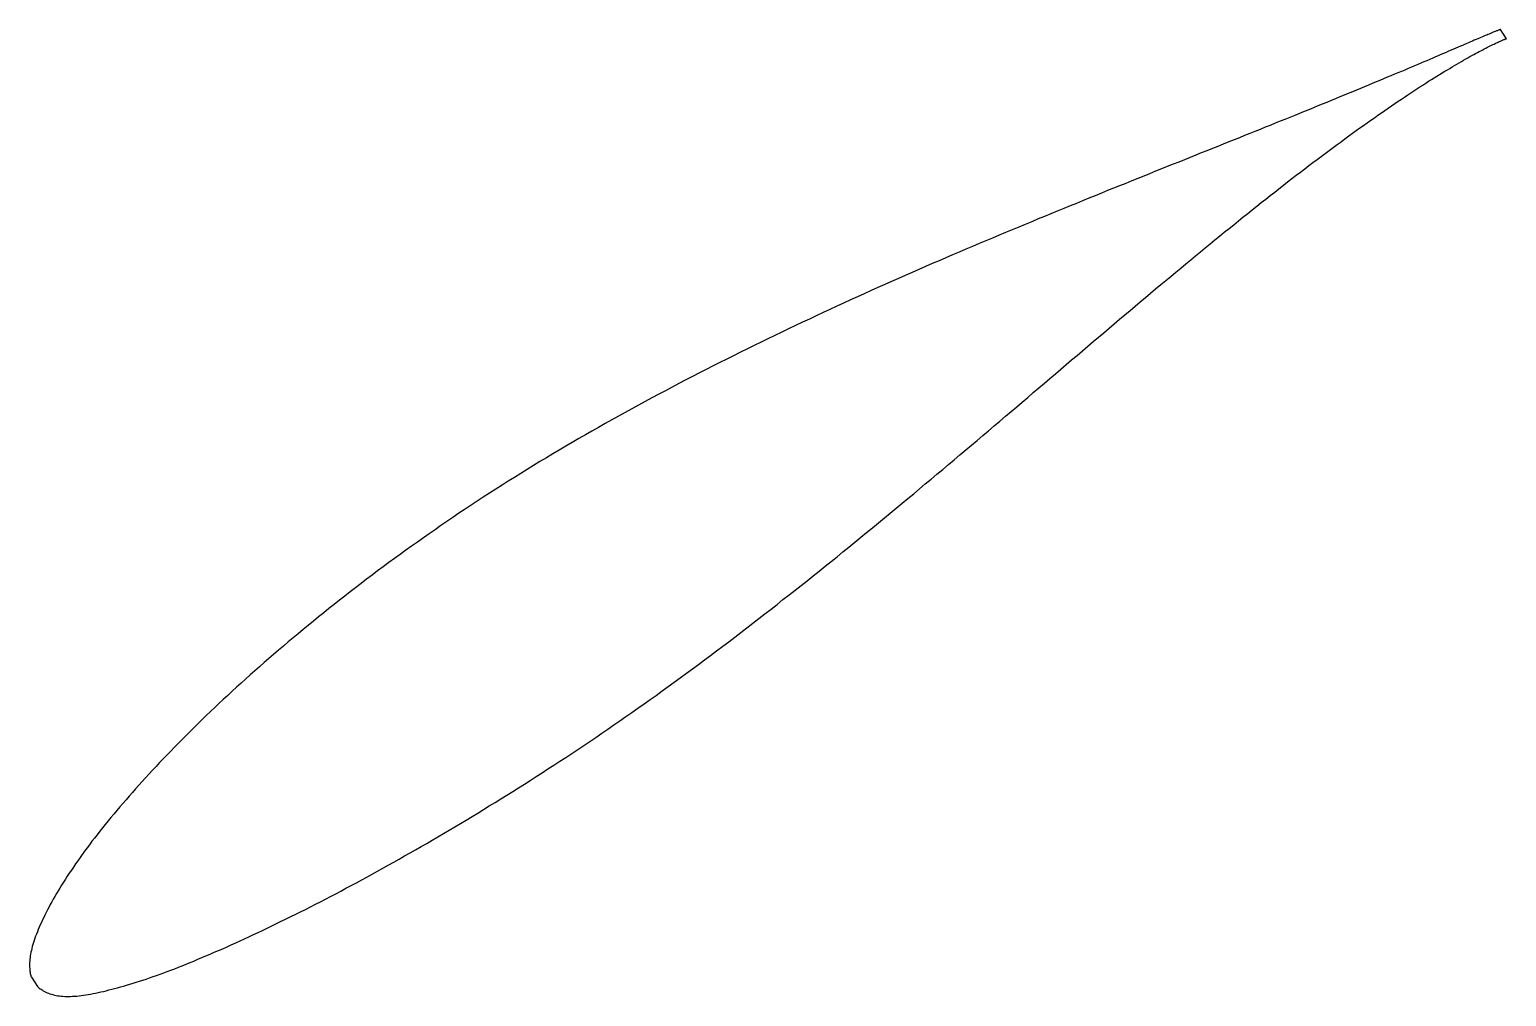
# Model space of a CAD drawing. Header units: metres. Extents: x -38 to 76, y -25 to 49.
import ezdxf

# ---------------------------------------------------------------- set-up
doc = ezdxf.new("R2010")
doc.units = ezdxf.units.M

msp = doc.modelspace()

# ---------------------------------------------------------------- linework, layer by layer
msp.add_lwpolyline([(75.16, 49.16), (75.16, 49.16), (75.15, 49.16), (75.14, 49.15), (75.12, 49.15), (75.1, 49.14), (75.07, 49.13), (75.04, 49.12), (75, 49.1), (74.96, 49.09), (74.92, 49.07), (74.86, 49.05), (74.81, 49.03), (74.75, 49), (74.68, 48.98), (74.61, 48.95), (74.54, 48.92), (74.46, 48.88), (74.38, 48.85), (74.29, 48.81), (74.19, 48.77), (74.1, 48.73), (73.99, 48.69), (73.89, 48.64), (73.77, 48.6), (73.66, 48.55), (73.54, 48.5), (73.41, 48.44), (73.28, 48.39), (73.14, 48.33), (73.01, 48.27), (72.86, 48.21), (72.71, 48.14), (72.56, 48.08), (72.4, 48.01), (72.24, 47.94), (72.07, 47.87), (71.9, 47.8), (71.72, 47.72), (71.54, 47.64), (71.36, 47.56), (71.17, 47.48), (70.97, 47.4), (70.78, 47.31), (70.57, 47.23), (70.36, 47.14), (70.15, 47.05), (69.94, 46.95), (69.72, 46.86), (69.49, 46.76), (69.26, 46.67), (69.03, 46.57), (68.79, 46.47), (68.54, 46.36), (68.3, 46.26), (68.05, 46.15), (67.79, 46.04), (67.53, 45.93), (67.26, 45.82), (67, 45.71), (66.72, 45.6), (66.44, 45.48), (66.16, 45.36), (65.88, 45.24), (65.59, 45.12), (65.29, 45), (64.99, 44.87), (64.69, 44.75), (64.38, 44.62), (64.07, 44.49), (63.76, 44.36), (63.44, 44.23), (63.12, 44.1), (62.79, 43.97), (62.46, 43.83), (62.12, 43.69), (61.79, 43.55), (61.44, 43.41), (61.1, 43.27), (60.75, 43.13), (60.39, 42.98), (60.03, 42.84), (59.67, 42.69), (59.31, 42.54), (58.94, 42.39), (58.56, 42.24), (58.19, 42.09), (57.81, 41.94), (57.42, 41.78), (57.04, 41.63), (56.64, 41.47), (56.25, 41.31), (55.85, 41.15), (55.45, 40.99), (55.05, 40.82), (54.64, 40.66), (54.23, 40.5), (53.81, 40.33), (53.4, 40.16), (52.97, 39.99), (52.55, 39.82), (52.12, 39.65), (51.69, 39.48), (51.26, 39.3), (50.82, 39.13), (50.38, 38.95), (49.94, 38.78), (49.49, 38.6), (49.05, 38.42), (48.6, 38.24), (48.14, 38.05), (47.69, 37.87), (47.23, 37.69), (46.76, 37.5), (46.3, 37.31), (45.83, 37.13), (45.36, 36.94), (44.89, 36.75), (44.42, 36.55), (43.94, 36.36), (43.46, 36.17), (42.98, 35.97), (42.5, 35.77), (42.01, 35.58), (41.52, 35.38), (41.03, 35.18), (40.54, 34.97), (40.05, 34.77), (39.55, 34.57), (39.06, 34.36), (38.56, 34.15), (38.06, 33.95), (37.55, 33.74), (37.05, 33.53), (36.54, 33.32), (36.03, 33.1), (35.52, 32.89), (35.01, 32.67), (34.5, 32.46), (33.99, 32.24), (33.47, 32.02), (32.96, 31.8), (32.44, 31.58), (31.92, 31.35), (31.4, 31.13), (30.88, 30.9), (30.36, 30.67), (29.84, 30.45), (29.31, 30.22), (28.79, 29.99), (28.27, 29.75), (27.74, 29.52), (27.21, 29.28), (26.69, 29.05), (26.16, 28.81), (25.63, 28.57), (25.1, 28.33), (24.57, 28.09), (24.04, 27.85), (23.52, 27.6), (22.99, 27.36), (22.46, 27.11), (21.93, 26.86), (21.4, 26.61), (20.86, 26.36), (20.33, 26.11), (19.8, 25.85), (19.27, 25.6), (18.74, 25.34), (18.21, 25.08), (17.69, 24.83), (17.16, 24.57), (16.63, 24.3), (16.1, 24.04), (15.57, 23.78), (15.04, 23.51), (14.52, 23.25), (13.99, 22.98), (13.46, 22.71), (12.94, 22.44), (12.42, 22.17), (11.89, 21.89), (11.37, 21.62), (10.85, 21.34), (10.33, 21.07), (9.81, 20.79), (9.29, 20.51), (8.77, 20.23), (8.26, 19.95), (7.74, 19.67), (7.23, 19.38), (6.72, 19.1), (6.2, 18.81), (5.7, 18.52), (5.19, 18.23), (4.68, 17.94), (4.18, 17.65), (3.67, 17.36), (3.17, 17.06), (2.67, 16.77), (2.17, 16.47), (1.68, 16.17), (1.18, 15.88), (0.69, 15.58), (0.2, 15.28), (-0.29, 14.97), (-0.78, 14.67), (-1.26, 14.37), (-1.74, 14.06), (-2.22, 13.76), (-2.7, 13.45), (-3.18, 13.14), (-3.65, 12.83), (-4.12, 12.52), (-4.59, 12.21), (-5.06, 11.9), (-5.52, 11.59), (-5.98, 11.27), (-6.44, 10.96), (-6.9, 10.64), (-7.35, 10.33), (-7.8, 10.01), (-8.25, 9.69), (-8.7, 9.38), (-9.14, 9.06), (-9.58, 8.74), (-10.02, 8.42), (-10.46, 8.1), (-10.89, 7.78), (-11.32, 7.46), (-11.75, 7.14), (-12.18, 6.82), (-12.6, 6.49), (-13.02, 6.17), (-13.43, 5.85), (-13.85, 5.53), (-14.26, 5.21), (-14.67, 4.88), (-15.07, 4.56), (-15.47, 4.24), (-15.87, 3.92), (-16.27, 3.6), (-16.66, 3.27), (-17.05, 2.95), (-17.44, 2.63), (-17.82, 2.31), (-18.2, 1.99), (-18.58, 1.67), (-18.96, 1.35), (-19.33, 1.03), (-19.7, 0.72), (-20.06, 0.4), (-20.43, 0.08), (-20.78, -0.24), (-21.14, -0.55), (-21.49, -0.87), (-21.84, -1.19), (-22.19, -1.5), (-22.53, -1.81), (-22.87, -2.13), (-23.21, -2.44), (-23.54, -2.75), (-23.87, -3.06), (-24.19, -3.37), (-24.52, -3.68), (-24.83, -3.99), (-25.15, -4.29), (-25.46, -4.6), (-25.77, -4.9), (-26.07, -5.21), (-26.38, -5.51), (-26.67, -5.81), (-26.97, -6.11), (-27.26, -6.41), (-27.54, -6.71), (-27.83, -7), (-28.11, -7.3), (-28.38, -7.59), (-28.66, -7.88), (-28.92, -8.17), (-29.19, -8.46), (-29.45, -8.75), (-29.71, -9.03), (-29.96, -9.32), (-30.21, -9.6), (-30.46, -9.88), (-30.7, -10.16), (-30.94, -10.44), (-31.18, -10.71), (-31.41, -10.98), (-31.64, -11.26), (-31.86, -11.53), (-32.08, -11.79), (-32.3, -12.06), (-32.51, -12.33), (-32.72, -12.59), (-32.92, -12.85), (-33.12, -13.11), (-33.32, -13.36), (-33.51, -13.62), (-33.7, -13.87), (-33.89, -14.12), (-34.07, -14.37), (-34.24, -14.62), (-34.42, -14.86), (-34.59, -15.1), (-34.75, -15.34), (-34.91, -15.58), (-35.07, -15.81), (-35.22, -16.05), (-35.37, -16.28), (-35.52, -16.51), (-35.66, -16.73), (-35.8, -16.96), (-35.93, -17.18), (-36.06, -17.39), (-36.18, -17.61), (-36.3, -17.82), (-36.42, -18.03), (-36.53, -18.24), (-36.64, -18.45), (-36.75, -18.65), (-36.85, -18.85), (-36.95, -19.04), (-37.04, -19.23), (-37.13, -19.42), (-37.22, -19.61), (-37.3, -19.79), (-37.38, -19.98), (-37.46, -20.15), (-37.53, -20.33), (-37.6, -20.5), (-37.66, -20.67), (-37.72, -20.83), (-37.77, -20.99), (-37.83, -21.15), (-37.87, -21.31), (-37.92, -21.46), (-37.96, -21.61), (-37.99, -21.76), (-38.02, -21.9), (-38.05, -22.04), (-38.07, -22.18), (-38.09, -22.31), (-38.11, -22.44), (-38.12, -22.57), (-38.13, -22.7), (-38.13, -22.82), (-38.13, -22.93), (-38.13, -23.05), (-38.12, -23.15), (-38.11, -23.26), (-38.1, -23.36), (-38.08, -23.45), (-38.07, -23.54), (-38.05, -23.62), (-38.03, -23.69), (-38.02, -23.75), (-38, -23.79), (-37.99, -23.82), (-37.53, -24.54), (-37.52, -24.55), (-37.5, -24.56), (-37.47, -24.58), (-37.43, -24.61), (-37.38, -24.66), (-37.31, -24.71), (-37.23, -24.76), (-37.15, -24.81), (-37.07, -24.87), (-36.97, -24.92), (-36.88, -24.97), (-36.78, -25.02), (-36.67, -25.06), (-36.56, -25.1), (-36.45, -25.14), (-36.33, -25.17), (-36.21, -25.2), (-36.09, -25.23), (-35.96, -25.25), (-35.83, -25.27), (-35.7, -25.29), (-35.56, -25.3), (-35.42, -25.31), (-35.27, -25.31), (-35.12, -25.31), (-34.97, -25.31), (-34.81, -25.3), (-34.65, -25.29), (-34.49, -25.28), (-34.32, -25.26), (-34.15, -25.24), (-33.98, -25.22), (-33.8, -25.19), (-33.62, -25.16), (-33.43, -25.13), (-33.24, -25.09), (-33.05, -25.05), (-32.85, -25.01), (-32.65, -24.96), (-32.44, -24.92), (-32.23, -24.87), (-32.02, -24.81), (-31.8, -24.76), (-31.58, -24.7), (-31.35, -24.64), (-31.12, -24.58), (-30.89, -24.51), (-30.65, -24.44), (-30.41, -24.37), (-30.16, -24.29), (-29.92, -24.22), (-29.66, -24.14), (-29.41, -24.05), (-29.15, -23.97), (-28.89, -23.88), (-28.62, -23.78), (-28.35, -23.69), (-28.08, -23.59), (-27.8, -23.49), (-27.52, -23.38), (-27.24, -23.28), (-26.95, -23.17), (-26.66, -23.06), (-26.37, -22.94), (-26.07, -22.82), (-25.77, -22.7), (-25.47, -22.58), (-25.16, -22.45), (-24.85, -22.32), (-24.54, -22.19), (-24.22, -22.05), (-23.9, -21.91), (-23.58, -21.77), (-23.25, -21.63), (-22.92, -21.48), (-22.59, -21.33), (-22.25, -21.18), (-21.92, -21.03), (-21.57, -20.87), (-21.23, -20.71), (-20.88, -20.55), (-20.53, -20.39), (-20.18, -20.22), (-19.82, -20.05), (-19.46, -19.88), (-19.1, -19.7), (-18.74, -19.52), (-18.37, -19.34), (-18, -19.16), (-17.63, -18.97), (-17.25, -18.79), (-16.87, -18.6), (-16.49, -18.4), (-16.11, -18.21), (-15.73, -18.01), (-15.34, -17.81), (-14.95, -17.6), (-14.55, -17.4), (-14.16, -17.19), (-13.76, -16.98), (-13.36, -16.77), (-12.96, -16.55), (-12.55, -16.33), (-12.15, -16.11), (-11.74, -15.89), (-11.33, -15.66), (-10.91, -15.43), (-10.5, -15.2), (-10.08, -14.97), (-9.66, -14.73), (-9.24, -14.49), (-8.82, -14.25), (-8.4, -14.01), (-7.97, -13.77), (-7.54, -13.52), (-7.11, -13.27), (-6.68, -13.02), (-6.24, -12.76), (-5.81, -12.5), (-5.37, -12.25), (-4.93, -11.98), (-4.49, -11.72), (-4.05, -11.45), (-3.61, -11.19), (-3.16, -10.92), (-2.72, -10.64), (-2.27, -10.37), (-1.82, -10.09), (-1.37, -9.81), (-0.92, -9.53), (-0.47, -9.25), (-0.02, -8.96), (0.44, -8.67), (0.89, -8.38), (1.35, -8.09), (1.8, -7.79), (2.26, -7.5), (2.72, -7.2), (3.18, -6.9), (3.64, -6.59), (4.1, -6.29), (4.56, -5.98), (5.02, -5.67), (5.48, -5.36), (5.95, -5.04), (6.41, -4.72), (6.87, -4.4), (7.34, -4.08), (7.8, -3.76), (8.27, -3.44), (8.73, -3.11), (9.2, -2.78), (9.66, -2.45), (10.13, -2.12), (10.59, -1.78), (11.06, -1.45), (11.53, -1.11), (11.99, -0.77), (12.46, -0.42), (12.93, -0.08), (13.39, 0.26), (13.86, 0.61), (14.32, 0.96), (14.79, 1.31), (15.26, 1.66), (15.72, 2.01), (16.19, 2.37), (16.65, 2.72), (17.12, 3.08), (17.58, 3.44), (18.05, 3.8), (18.51, 4.16), (18.98, 4.52), (19.44, 4.88), (19.9, 5.25), (20.37, 5.61), (20.83, 5.98), (21.29, 6.34), (21.75, 6.71), (22.22, 7.08), (22.68, 7.45), (23.14, 7.82), (23.6, 8.19), (24.06, 8.56), (24.51, 8.93), (24.97, 9.3), (25.43, 9.67), (25.89, 10.05), (26.34, 10.42), (26.8, 10.79), (27.25, 11.17), (27.71, 11.54), (28.16, 11.92), (28.61, 12.29), (29.07, 12.67), (29.52, 13.04), (29.97, 13.41), (30.42, 13.79), (30.86, 14.16), (31.31, 14.54), (31.76, 14.91), (32.2, 15.28), (32.65, 15.66), (33.09, 16.03), (33.53, 16.4), (33.98, 16.78), (34.42, 17.15), (34.86, 17.52), (35.29, 17.89), (35.73, 18.26), (36.17, 18.63), (36.6, 19), (37.03, 19.37), (37.47, 19.74), (37.9, 20.1), (38.33, 20.47), (38.76, 20.83), (39.18, 21.2), (39.61, 21.56), (40.03, 21.92), (40.46, 22.28), (40.88, 22.64), (41.3, 23), (41.72, 23.35), (42.13, 23.71), (42.55, 24.06), (42.97, 24.42), (43.38, 24.77), (43.79, 25.12), (44.2, 25.47), (44.61, 25.81), (45.02, 26.16), (45.42, 26.5), (45.82, 26.84), (46.23, 27.18), (46.63, 27.52), (47.03, 27.86), (47.42, 28.19), (47.82, 28.52), (48.21, 28.85), (48.6, 29.18), (48.99, 29.51), (49.38, 29.83), (49.77, 30.15), (50.15, 30.47), (50.54, 30.79), (50.92, 31.11), (51.3, 31.42), (51.67, 31.73), (52.05, 32.04), (52.42, 32.35), (52.79, 32.65), (53.16, 32.95), (53.53, 33.25), (53.89, 33.55), (54.26, 33.84), (54.62, 34.13), (54.98, 34.42), (55.33, 34.71), (55.69, 34.99), (56.04, 35.27), (56.39, 35.55), (56.74, 35.83), (57.08, 36.1), (57.42, 36.37), (57.77, 36.64), (58.1, 36.9), (58.44, 37.17), (58.77, 37.42), (59.1, 37.68), (59.43, 37.93), (59.76, 38.18), (60.08, 38.43), (60.41, 38.68), (60.72, 38.92), (61.04, 39.16), (61.35, 39.39), (61.66, 39.62), (61.97, 39.85), (62.28, 40.08), (62.58, 40.3), (62.88, 40.52), (63.18, 40.74), (63.47, 40.96), (63.76, 41.17), (64.05, 41.38), (64.34, 41.58), (64.62, 41.78), (64.9, 41.98), (65.18, 42.18), (65.45, 42.37), (65.72, 42.56), (65.99, 42.75), (66.26, 42.93), (66.52, 43.11), (66.78, 43.29), (67.03, 43.46), (67.29, 43.63), (67.54, 43.8), (67.78, 43.96), (68.02, 44.13), (68.26, 44.28), (68.5, 44.44), (68.73, 44.59), (68.96, 44.74), (69.19, 44.88), (69.41, 45.03), (69.63, 45.17), (69.85, 45.3), (70.06, 45.44), (70.27, 45.57), (70.47, 45.69), (70.67, 45.82), (70.87, 45.94), (71.07, 46.06), (71.26, 46.17), (71.45, 46.28), (71.63, 46.39), (71.81, 46.5), (71.98, 46.6), (72.16, 46.7), (72.32, 46.8), (72.49, 46.89), (72.65, 46.98), (72.81, 47.07), (72.96, 47.15), (73.11, 47.23), (73.25, 47.31), (73.39, 47.39), (73.53, 47.46), (73.66, 47.53), (73.79, 47.6), (73.91, 47.67), (74.03, 47.73), (74.15, 47.79), (74.26, 47.84), (74.37, 47.9), (74.47, 47.95), (74.57, 48), (74.67, 48.04), (74.76, 48.09), (74.84, 48.13), (74.93, 48.17), (75, 48.2), (75.08, 48.23), (75.15, 48.26), (75.21, 48.29), (75.27, 48.32), (75.32, 48.34), (75.38, 48.36), (75.42, 48.38), (75.46, 48.4), (75.5, 48.41), (75.53, 48.42), (75.56, 48.43), (75.58, 48.44), (75.6, 48.45), (75.61, 48.45), (75.62, 48.45), (75.62, 48.45), (75.16, 49.16)], close=True)

doc.saveas('drawing.dxf')
